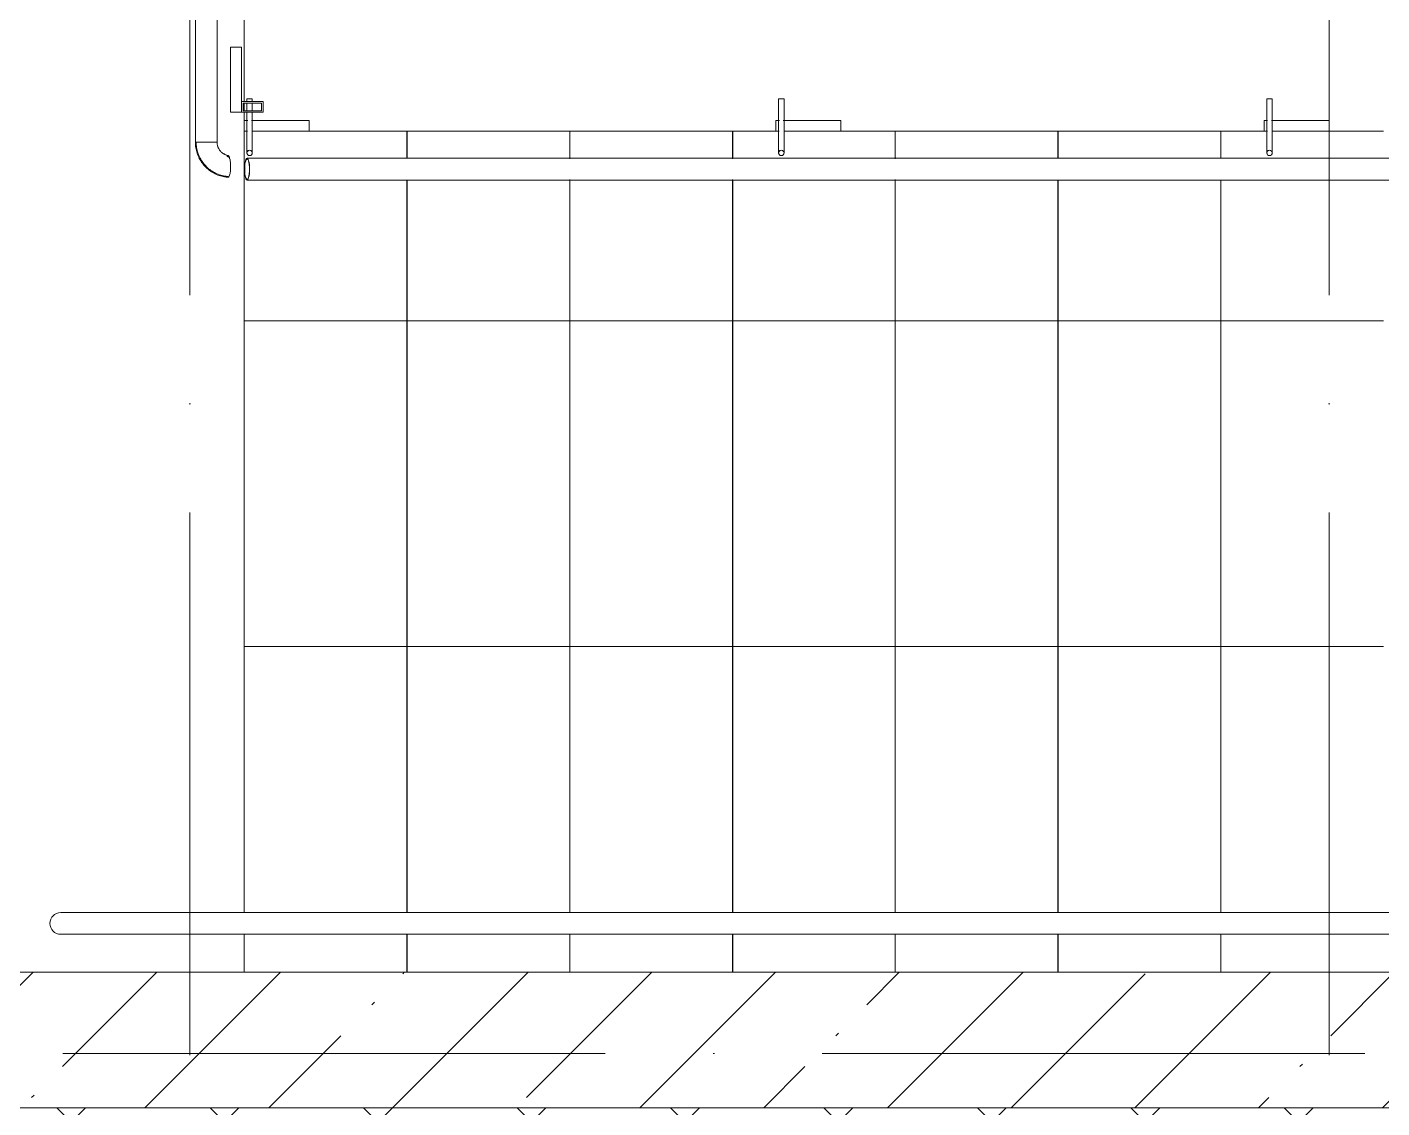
# Model space of a CAD drawing. Header units: millimetres. Extents: x -6467 to 106027, y -7090 to 195095.
# Drawn here: x 68759 to 71256, y 157795 to 159787 of the extents above; entities that cross this region are included whole.
import ezdxf

# ---------------------------------------------------------------- set-up
doc = ezdxf.new("R2010")
doc.units = ezdxf.units.MM
doc.linetypes.add('50_200_ШТРИХ_1Т_ш5_п1_п1_', pattern=[1400, 1000, -200, 0, -200])
for name, color, linetype, lineweight in [('A-FLOR', 7, 'Continuous', 9), ('A-WALL', 7, 'Continuous', 5), ('Ограждение', 7, 'Continuous', 9), ('Ограждение-1', 7, 'Continuous', 20)]:
    doc.layers.add(name, color=color, linetype=linetype, lineweight=lineweight)
for name, color, linetype, lineweight, true_color in [('S-STRS-1', 7, 'Continuous', 9, 0xaaaaaa), ('S-STRS-2', 7, 'Continuous', 5, 0xbfbfbf), ('Оси-3', 7, '50_200_ШТРИХ_1Т_ш5_п1_п1_', 9, 0xaaaaaa)]:
    doc.layers.add(name, color=color, linetype=linetype, lineweight=lineweight, true_color=true_color)
pattern_1 = [(0, (73059.45, 158045.1), (0, 600), []), (90, (73059.45, 158045.1), (-600, 4e-14), [])]

# ---------------------------------------------------------------- blocks, each defined once
blk = doc.blocks.new('О_Элемент поручня_Маршевый_Труба_ГОСТ 8732-78 - О_Элемент поручня_Маршевый_Труба_ГОСТ 8732-78-26169598-АИ_План этажа Радиаторы_3')
at = {"layer": 'Ограждение'}
for p, q in [((-13.2, 0), (-3902.6, 0)), ((-3902.6, -40), (-13.2, -40))]:
    blk.add_line(p, q, dxfattribs=at)
at = {"layer": 'Ограждение', "flags": 128}
for points in [[(-3907.3, -20), (-3907.2, -15.5), (-3906.9, -11.3), (-3906.3, -7.5), (-3905.6, -4.4), (-3904.7, -2), (-3903.7, -0.5), (-3902.6, 0)], [(-3902.6, -40), (-3903.7, -39.5), (-3904.7, -38), (-3905.6, -35.6), (-3906.3, -32.5), (-3906.9, -28.7), (-3907.2, -24.5), (-3907.3, -20)], [(-3901.1, -2.7), (-3902.1, -1.6), (-3903.1, -1.6), (-3904.2, -2.7), (-3905.1, -4.8), (-3905.9, -7.7), (-3906.5, -11.4), (-3906.9, -15.6), (-3907, -20)], [(-3907, -20), (-3906.9, -24.4), (-3906.5, -28.6), (-3905.9, -32.3), (-3905.1, -35.2), (-3904.2, -37.3), (-3903.1, -38.4), (-3902.1, -38.4), (-3901.1, -37.3)], [(-3902.6, 0), (-3901.6, -0.5), (-3900.6, -2), (-3899.7, -4.4), (-3898.9, -7.5), (-3898.4, -11.3), (-3898, -15.5), (-3897.9, -20)], [(-3897.9, -20), (-3898, -24.5), (-3898.4, -28.7), (-3898.9, -32.5), (-3899.7, -35.6), (-3900.6, -38), (-3901.6, -39.5), (-3902.6, -40)], [(-3898.2, -20), (-3898.4, -15.6), (-3898.7, -11.4), (-3899.3, -7.7), (-3900.1, -4.8)], [(-3900.1, -35.2), (-3899.3, -32.3), (-3898.7, -28.6), (-3898.4, -24.4), (-3898.2, -20)]]:
    blk.add_lwpolyline(points, dxfattribs=at)
blk = doc.blocks.new('О_Элемент поручня_Маршевый_Труба_ГОСТ 8732-78 - О_Элемент поручня_Маршевый_Труба_ГОСТ 8732-78-26169599-АИ_План этажа Радиаторы_3')
at = {"layer": 'Ограждение'}
for p, q in [((-3902.1, -1.6), (-3903.1, -1.6)), ((-3903.1, -38.4), (-3902.1, -38.4))]:
    blk.add_line(p, q, dxfattribs=at)
at = {"layer": 'Ограждение', "flags": 128}
for points in [[(-3907.3, -20), (-3907.2, -15.5), (-3906.9, -11.3), (-3906.3, -7.5), (-3905.6, -4.4), (-3904.7, -2), (-3903.7, -0.5), (-3902.6, 0)], [(-3902.6, -40), (-3903.7, -39.5), (-3904.7, -38), (-3905.6, -35.6), (-3906.3, -32.5), (-3906.9, -28.7), (-3907.2, -24.5), (-3907.3, -20)]]:
    blk.add_lwpolyline(points, dxfattribs=at)
blk = doc.blocks.new('О_Полоса_Трапеция прямоугольная_Прокат_ГОСТ 103-2006 - Крепежная пластина-18996171-АИ_План этажа Радиаторы_3')
at = {"layer": 'Ограждение'}
for p, q in [((7656.5, 57001), (7650, 57001)), ((7770, 57001), (7663.5, 57001)), ((7770, 56981), (7770, 57001))]:
    blk.add_line(p, q, dxfattribs=at)
blk = doc.blocks.new('О_Кронштейн_Форма Г_Круг_ГОСТ 2590-2006 - О_Кронштейн_Форма Г_Круг_ГОСТ 2590-2006-V97-АИ_План этажа Радиаторы_3')
at = {"layer": 'Ограждение'}
for p, q in [((7655, 57035.9), (7655, 57041)), ((7660, 57041), (7655, 57041)), ((7665, 57041), (7660, 57041)), ((7665, 57041), (7665, 57035.9)), ((7655, 57018.9), (7655, 57032.9)), ((7655, 56966), (7655, 57015.9)), ((7665, 57032.9), (7665, 57018.9)), ((7665, 57015.9), (7665, 56966))]:
    blk.add_line(p, q, dxfattribs=at)
at = {"layer": 'Ограждение', "flags": 128}
for points in [[(7655, 56941), (7655, 56947.2), (7655, 56962.5), (7655, 56966)], [(7665, 56966), (7665, 56949.7), (7665, 56941.3), (7665, 56941)]]:
    blk.add_lwpolyline(points, dxfattribs=at)
at = {"layer": 'Ограждение'}
for start, end in [(90, 270), (270, 90)]:
    blk.add_arc((7660, 56941), 5, start, end, dxfattribs=at)
blk = doc.blocks.new('О_Кронштейн_Форма Г_Круг_ГОСТ 2590-2006 - О_Кронштейн_Форма Г_Круг_ГОСТ 2590-2006-V98-АИ_План этажа Радиаторы_3')
at = {"layer": 'Ограждение'}
for p, q in [((7655, 57035.9), (7655, 57041)), ((7655.2, 57041), (7655, 57041)), ((7665, 57041), (7664.8, 57041)), ((7665, 57041), (7665, 57035.9)), ((7655, 57018.9), (7655, 57032.9)), ((7655, 56966), (7655, 57015.9)), ((7665, 57032.9), (7665, 57018.9)), ((7665, 57015.9), (7665, 56966))]:
    blk.add_line(p, q, dxfattribs=at)
at = {"layer": 'Ограждение', "flags": 128}
for points in [[(7655, 56941), (7655, 56947.2), (7655, 56962.5), (7655, 56966)], [(7665, 56966), (7665, 56949.7), (7665, 56941.3), (7665, 56941)]]:
    blk.add_lwpolyline(points, dxfattribs=at)
at = {"layer": 'Ограждение'}
for start, end in [(165, 210), (120, 135), (315, 45)]:
    blk.add_arc((7660, 56941), 5, start, end, dxfattribs=at)
blk = doc.blocks.new('О_Полоса_Трапеция прямоугольная_Прокат_ГОСТ 103-2006 - Крепежная пластина-V100-АИ_План этажа Радиаторы_3')
at = {"layer": 'Ограждение'}
for p, q in [((9536.5, 57001), (9530, 57001)), ((9530, 57001), (9530, 56981)), ((9650, 57001), (9543.5, 57001)), ((9650, 56981), (9650, 57001))]:
    blk.add_line(p, q, dxfattribs=at)
blk = doc.blocks.new('О_Кронштейн_Форма Г_Круг_ГОСТ 2590-2006 - О_Кронштейн_Форма Г_Круг_ГОСТ 2590-2006-18996168-АИ_План этажа Радиаторы_3')
at = {"layer": 'Ограждение'}
for p, q in [((11435, 56966), (11435, 57041)), ((11440, 57041), (11435, 57041)), ((11445, 57041), (11440, 57041)), ((11445, 57041), (11445, 56966))]:
    blk.add_line(p, q, dxfattribs=at)
at = {"layer": 'Ограждение', "flags": 128}
for points in [[(11435, 56941), (11435, 56947.2), (11435, 56962.5), (11435, 56966)], [(11445, 56966), (11445, 56949.7), (11445, 56941.3), (11445, 56941)]]:
    blk.add_lwpolyline(points, dxfattribs=at)
at = {"layer": 'Ограждение'}
for start, end in [(90, 270), (270, 90)]:
    blk.add_arc((11440, 56941), 5, start, end, dxfattribs=at)
blk = doc.blocks.new('О_Кронштейн_Форма Г_Круг_ГОСТ 2590-2006 - О_Кронштейн_Форма Г_Круг_ГОСТ 2590-2006-V99-АИ_План этажа Радиаторы_3')
at = {"layer": 'Ограждение'}
for p, q in [((10435, 56966), (10435, 57041)), ((10435.2, 57041), (10435, 57041)), ((10445, 57041), (10444.8, 57041)), ((10445, 57041), (10445, 56966))]:
    blk.add_line(p, q, dxfattribs=at)
at = {"layer": 'Ограждение', "flags": 128}
for points in [[(10435, 56941), (10435, 56947.2), (10435, 56962.5), (10435, 56966)], [(10445, 56966), (10445, 56949.7), (10445, 56941.3), (10445, 56941)]]:
    blk.add_lwpolyline(points, dxfattribs=at)
at = {"layer": 'Ограждение'}
for start, end in [(165, 210), (120, 135), (315, 45)]:
    blk.add_arc((10440, 56941), 5, start, end, dxfattribs=at)
blk = doc.blocks.new('О_Элемент ограждения_Обод_Труба_ГОСТ 86451 - О_Элемент ограждения_Обод_Труба_ГОСТ 8645-68 2-21430274-АИ_План этажа Радиаторы_3')
at = {"layer": 'Ограждение-1'}
for p, q in [((-1815.2, 20), (-1800, 20)), ((-1803, 17), (-1815.2, 17)), ((-1803, -17), (-1803, 17)), ((-1800, 20), (-1800, -20)), ((-20, -20), (-20, 20)), ((-20, 20), (0, 20)), ((-17, 17), (-17, -17)), ((-3, 17), (-17, 17)), ((-3, -17), (-3, 17)), ((0, 20), (0, -20)), ((-1815.2, -17), (-1803, -17)), ((-1800, -20), (-1815.2, -20)), ((0, -20), (-20, -20)), ((-17, -17), (-3, -17))]:
    blk.add_line(p, q, dxfattribs=at)
blk = doc.blocks.new('О_Полоса_Трапеция прямоугольная_Прокат_ГОСТ 1031 - Крепежная пластина-21430275-АИ_План этажа Радиаторы_3')
at = {"layer": 'Ограждение'}
for p, q in [((7645, 57135.9), (7625, 57135.9)), ((7625, 57135.9), (7625, 57015.9)), ((7645, 57035.9), (7645, 57135.9)), ((7625, 57015.9), (7645, 57015.9))]:
    blk.add_line(p, q, dxfattribs=at)
blk = doc.blocks.new('О_Элемент поручня_Площадочный_Двухуровневый_ГОСТ 8732-78 - О_Элемент поручня_Площадочный_Двухуровневый_ГОСТ 8732-78 2-26180260-АИ_План этажа Радиаторы_3')
at = {"layer": 'Ограждение'}
for p, q in [((320, 0), (0, 0)), ((0, 0), (0, -20)), ((0, -20), (0, -40)), ((0, -40), (320, -40))]:
    blk.add_line(p, q, dxfattribs=at)
at = {"layer": 'Ограждение', "flags": 128}
for points in [[(320, 0), (322.4, 0), (324.8, 0), (327.2, 0), (329.6, 0), (331.9, 0), (334.3, 0), (336.6, 0), (338.9, 0), (341.1, 0), (343.4, 0), (345.6, 0), (347.7, 0), (349.8, 0), (351.9, 0), (353.9, 0), (355.8, 0), (357.7, 0), (359.6, 0), (361.3, 0), (363, 0), (364.7, 0), (366.2, 0), (367.7, 0), (369.2, 0), (370.5, 0), (371.7, 0), (372.9, 0), (374, 0), (375, 0), (375.9, 0), (376.7, 0), (377.5, 0), (378.1, 0), (378.7, 0), (379.1, 0), (379.5, 0), (379.8, 0), (379.9, 0), (380, 0)], [(380, 0), (380, 0), (379.8, 0), (379.6, 0), (379.2, 0), (378.8, 0), (378.3, 0), (377.7, 0), (377, 0), (376.2, 0), (375.3, 0), (374.3, 0), (373.2, 0), (372.1, 0), (370.8, 0), (369.5, 0), (368.1, 0), (366.7, 0), (365.1, 0), (363.5, 0), (361.8, 0), (360, 0), (358.2, 0), (356.3, 0), (354.4, 0), (352.4, 0), (350.4, 0), (348.3, 0), (346.1, 0), (344, 0), (341.7, 0), (339.5, 0), (337.2, 0), (334.9, 0), (332.6, 0), (330.2, 0), (327.8, 0), (325.4, 0), (323, 0), (320.6, 0), (320, 0)], [(380, -1.5), (379.3, -1.5), (378.5, -1.6), (377.8, -1.6), (377.1, -1.7), (376.3, -1.9), (375.6, -2), (374.9, -2.2), (374.2, -2.4), (373.5, -2.7), (372.8, -3), (372.1, -3.3), (371.5, -3.6), (370.8, -3.9), (370.2, -4.3), (369.6, -4.7)], [(380, 0), (380.8, 0), (381.6, -0.1), (382.4, -0.1), (383.2, -0.3), (384, -0.4), (384.8, -0.6), (385.5, -0.8), (386.3, -1), (387, -1.3), (387.8, -1.6), (388.5, -1.9), (389.2, -2.3), (389.9, -2.6), (390.6, -3.1), (391.3, -3.5), (391.9, -4), (392.6, -4.4), (393.2, -5), (393.8, -5.5), (394.3, -6.1), (394.9, -6.7), (395.4, -7.3), (395.9, -7.9), (396.4, -8.5), (396.8, -9.2), (397.2, -9.9), (397.6, -10.6), (398, -11.3), (398.3, -12), (398.6, -12.8), (398.9, -13.5), (399.2, -14.3), (399.4, -15), (399.6, -15.8), (399.7, -16.6), (399.8, -17.4), (399.9, -18.2), (400, -19), (400, -19.8), (400, -20)], [(400, -20), (400, -20.8), (399.9, -21.6), (399.9, -22.4), (399.7, -23.2), (399.6, -24), (399.4, -24.8), (399.2, -25.5), (399, -26.3), (398.7, -27), (398.4, -27.8), (398.1, -28.5), (397.7, -29.2), (397.4, -29.9), (396.9, -30.6), (396.5, -31.3), (396, -31.9), (395.6, -32.6), (395, -33.2), (394.5, -33.8), (393.9, -34.3), (393.3, -34.9), (392.7, -35.4), (392.1, -35.9), (391.5, -36.4), (390.8, -36.8), (390.1, -37.2), (389.4, -37.6), (388.7, -38), (388, -38.3), (387.2, -38.6), (386.5, -38.9), (385.7, -39.2), (385, -39.4), (384.2, -39.6), (383.4, -39.7), (382.6, -39.8), (381.8, -39.9), (381, -40), (380.2, -40), (380, -40)], [(380, -40), (380, -40), (379.8, -40), (379.6, -40), (379.2, -40), (378.8, -40), (378.3, -40), (377.7, -40), (377, -40), (376.2, -40), (375.3, -40), (374.3, -40), (373.2, -40), (372.1, -40), (370.8, -40), (369.5, -40), (368.1, -40), (366.7, -40), (365.1, -40), (363.5, -40), (361.8, -40), (360, -40), (358.2, -40), (356.3, -40), (354.4, -40), (352.4, -40), (350.4, -40), (348.3, -40), (346.1, -40), (344, -40), (341.7, -40), (339.5, -40), (337.2, -40), (334.9, -40), (332.6, -40), (330.2, -40), (327.8, -40), (325.4, -40), (323, -40), (320.6, -40), (320, -40)], [(320, -40), (322.4, -40), (324.8, -40), (327.2, -40), (329.6, -40), (331.9, -40), (334.3, -40), (336.6, -40), (338.9, -40), (341.1, -40), (343.4, -40), (345.6, -40), (347.7, -40), (349.8, -40), (351.9, -40), (353.9, -40), (355.8, -40), (357.7, -40), (359.6, -40), (361.3, -40), (363, -40), (364.7, -40), (366.2, -40), (367.7, -40), (369.2, -40), (370.5, -40), (371.7, -40), (372.9, -40), (374, -40), (375, -40), (375.9, -40), (376.7, -40), (377.5, -40), (378.1, -40), (378.7, -40), (379.1, -40), (379.5, -40), (379.8, -40), (379.9, -40), (380, -40)], [(373.3, -37.2), (374, -37.5), (374.7, -37.7), (375.4, -37.9), (376.1, -38.1), (376.9, -38.2), (377.6, -38.3), (378.3, -38.4), (379.1, -38.5), (379.8, -38.5), (380, -38.5)]]:
    blk.add_lwpolyline(points, dxfattribs=at)
blk = doc.blocks.new('О_Элемент поручня_Загиб_Труба_ГОСТ 87321 - О_Элемент поручня_Загиб_Труба_ГОСТ 8732-78 2-V126-АИ_План этажа Радиаторы_3')
at = {"layer": 'Ограждение', "flags": 128}
for points in [[(68960, 56960.9), (68960.1, 56958.3), (68960.2, 56955.7), (68960.5, 56953.1), (68960.8, 56950.5), (68961.3, 56948), (68961.9, 56945.4), (68962.5, 56942.9), (68963.3, 56940.4), (68964.2, 56938), (68965.1, 56935.6), (68966.2, 56933.2), (68967.3, 56930.9), (68968.6, 56928.6), (68969.9, 56926.4), (68971.4, 56924.2), (68972.9, 56922.1), (68974.5, 56920), (68976.1, 56918), (68977.9, 56916.1), (68979.7, 56914.3), (68981.6, 56912.5), (68983.6, 56910.8), (68985.6, 56909.2), (68987.7, 56907.6), (68989.9, 56906.2), (68992.1, 56904.8), (68994.4, 56903.6), (68996.7, 56902.4), (68999, 56901.3), (69001.4, 56900.3), (69003.9, 56899.4), (69006.4, 56898.6), (69008.9, 56897.9), (69011.4, 56897.3), (69014, 56896.8), (69016.5, 56896.4), (69019.1, 56896.1), (69020.3, 56896.1)], [(69020.3, 56936.3), (69019.3, 56936.5), (69018.3, 56936.8), (69017.4, 56937.1), (69016.4, 56937.4), (69015.5, 56937.8), (69014.6, 56938.2), (69013.7, 56938.6), (69012.8, 56939.1), (69011.9, 56939.6), (69011.1, 56940.1), (69010.3, 56940.7), (69009.5, 56941.3), (69008.7, 56941.9), (69008, 56942.6), (69007.2, 56943.3), (69006.6, 56944), (69005.9, 56944.8), (69005.3, 56945.5), (69004.7, 56946.3), (69004.1, 56947.2), (69003.6, 56948), (69003.1, 56948.9), (69002.6, 56949.8), (69002.2, 56950.7), (69001.8, 56951.6), (69001.4, 56952.5), (69001.1, 56953.5), (69000.8, 56954.4), (69000.6, 56955.4), (69000.4, 56956.4), (69000.2, 56957.4), (69000.1, 56958.4), (69000, 56959.4), (69000, 56960.4), (69000, 56960.9)], [(68984.5, 56912), (68984.5, 56911.9), (68986.5, 56910.4), (68988.6, 56908.9), (68990.7, 56907.4), (68992.9, 56906.1), (68995.1, 56904.9), (68997.3, 56903.7), (68999.6, 56902.7), (69002, 56901.7)]]:
    blk.add_lwpolyline(points, dxfattribs=at)
at = {"layer": 'Ограждение'}
for points, knots in [([(69020.3, 56936.3), (69019.7, 56936.4), (69019.1, 56936.1), (69018.4, 56935.1), (69018.3, 56934.9), (69018.2, 56934.8)], [-1, -1, -1, -1, -0.7857143, -0.7321429, -0.7142857, -0.7142857, -0.7142857, -0.7142857]), ([(69020.3, 56934.8), (69020.9, 56934.7), (69021.8, 56933.7), (69022.7, 56931.4), (69023, 56930.4), (69023, 56930.2)], [-1, -1, -1, -1, -0.8611111, -0.7916667, -0.7777778, -0.7777778, -0.7777778, -0.7777778])]:
    blk.add_open_spline(points, degree=3, knots=knots, dxfattribs=at)
for points in [[(69018.8, 56934), (69019.3, 56934.6), (69019.8, 56934.9), (69020.3, 56934.8)], [(69023.9, 56928.5), (69023.7, 56929.7), (69023.2, 56931.8), (69022.3, 56934.2), (69021.3, 56935.8), (69020.6, 56936.3), (69020.3, 56936.3)], [(69019.2, 56896.6), (69019.6, 56896.3), (69019.9, 56896.1), (69020.3, 56896.1)], [(69020.3, 56896.1), (69020.6, 56896), (69021, 56896.2), (69021.3, 56896.5)]]:
    blk.add_open_spline(points, degree=3, dxfattribs=at)
blk = doc.blocks.new('О_Элемент поручня_Загиб_Труба_ГОСТ 87321 - О_Элемент поручня_Загиб_Труба_ГОСТ 8732-78 2-V106-АИ_План этажа Радиаторы_3')
at = {"layer": 'Ограждение'}
blk.add_line((7600, 56960.9), (7560, 56960.9), dxfattribs=at)
at = {"layer": 'Ограждение', "flags": 128}
for points in [[(7560, 56960.9), (7560.1, 56958.3), (7560.2, 56955.7), (7560.5, 56953.1), (7560.8, 56950.5), (7561.3, 56948), (7561.9, 56945.4), (7562.5, 56942.9), (7563.3, 56940.4), (7564.2, 56938), (7565.1, 56935.6), (7566.2, 56933.2), (7567.3, 56930.9), (7568.6, 56928.6), (7569.9, 56926.4), (7571.4, 56924.2), (7572.9, 56922.1), (7574.5, 56920), (7576.1, 56918), (7577.9, 56916.1), (7579.7, 56914.3), (7581.6, 56912.5), (7583.6, 56910.8), (7585.6, 56909.2), (7587.7, 56907.6), (7589.9, 56906.2), (7592.1, 56904.8), (7594.4, 56903.6), (7596.7, 56902.4), (7599, 56901.3), (7601.4, 56900.3), (7603.9, 56899.4), (7606.4, 56898.6), (7608.9, 56897.9), (7611.4, 56897.3), (7614, 56896.8), (7616.5, 56896.4), (7619.1, 56896.1), (7620.3, 56896.1)], [(7561.5, 56960.9), (7561.6, 56958.3), (7561.7, 56955.8), (7562, 56953.3), (7562.3, 56950.8), (7562.8, 56948.3), (7563.3, 56945.8), (7564, 56943.3), (7564.7, 56940.9), (7565.6, 56938.5), (7566.5, 56936.2), (7567.5, 56933.8), (7568.7, 56931.6), (7569.9, 56929.3), (7571.2, 56927.1), (7572.6, 56925), (7574.1, 56923), (7575.6, 56921), (7577.3, 56919), (7579, 56917.1), (7580.8, 56915.3), (7582.6, 56913.6), (7584.5, 56911.9), (7586.5, 56910.4), (7588.6, 56908.9), (7590.7, 56907.4), (7592.9, 56906.1), (7595.1, 56904.9), (7597.3, 56903.7), (7599.6, 56902.7), (7602, 56901.7), (7604.4, 56900.8), (7606.8, 56900), (7609.2, 56899.4), (7611.7, 56898.8), (7614.2, 56898.3), (7616.7, 56897.9), (7619.2, 56897.6), (7620.3, 56897.6)], [(7620.3, 56936.3), (7619.3, 56936.5), (7618.3, 56936.8), (7617.4, 56937.1), (7616.4, 56937.4), (7615.5, 56937.8), (7614.6, 56938.2), (7613.7, 56938.6), (7612.8, 56939.1), (7611.9, 56939.6), (7611.1, 56940.1), (7610.3, 56940.7), (7609.5, 56941.3), (7608.7, 56941.9), (7608, 56942.6), (7607.2, 56943.3), (7606.6, 56944), (7605.9, 56944.8), (7605.3, 56945.5), (7604.7, 56946.3), (7604.1, 56947.2), (7603.6, 56948), (7603.1, 56948.9), (7602.6, 56949.8), (7602.2, 56950.7), (7601.8, 56951.6), (7601.4, 56952.5), (7601.1, 56953.5), (7600.8, 56954.4), (7600.6, 56955.4), (7600.4, 56956.4), (7600.2, 56957.4), (7600.1, 56958.4), (7600, 56959.4), (7600, 56960.4), (7600, 56960.9)]]:
    blk.add_lwpolyline(points, dxfattribs=at)
at = {"layer": 'Ограждение'}
for points, knots in [([(7620.3, 56936.3), (7619.7, 56936.4), (7619.1, 56936.1), (7618.4, 56935.1), (7618.3, 56934.9), (7618.2, 56934.8)], [-1, -1, -1, -1, -0.7857143, -0.7321429, -0.7142857, -0.7142857, -0.7142857, -0.7142857]), ([(7625, 56915.9), (7625, 56918.2), (7624.9, 56921.6), (7624.4, 56925.7), (7623.9, 56928.9), (7623.2, 56931.8), (7622.3, 56934.2), (7621.3, 56935.8), (7620.6, 56936.3), (7620.3, 56936.3)], [-1, -1, -1, -1, -0.785714, -0.678571, -0.571429, -0.428571, -0.285714, -0.142857, 0, 0, 0, 0]), ([(7620.3, 56934.8), (7620.9, 56934.7), (7621.8, 56933.7), (7622.7, 56931.4), (7623, 56930.4), (7623, 56930.2)], [-1, -1, -1, -1, -0.8611111, -0.7916667, -0.7777778, -0.7777778, -0.7777778, -0.7777778]), ([(7620.3, 56896.1), (7620.8, 56896), (7621.8, 56896.7), (7623.1, 56899.5), (7624, 56903.2), (7624.6, 56907), (7624.9, 56911.3), (7625, 56914.3), (7625, 56915.9)], [-1, -1, -1, -1, -0.785714, -0.571429, -0.428571, -0.285714, -0.142857, 0, 0, 0, 0])]:
    blk.add_open_spline(points, degree=3, knots=knots, dxfattribs=at)
for points in [[(7618.8, 56934), (7619.3, 56934.6), (7619.8, 56934.9), (7620.3, 56934.8)], [(7619.2, 56896.6), (7619.6, 56896.3), (7619.9, 56896.1), (7620.3, 56896.1)]]:
    blk.add_open_spline(points, degree=3, dxfattribs=at)
blk = doc.blocks.new('О_Элемент поручня_Пристенный_Двухуровневый_Труба_ГОСТ 87321 - О_Элемент поручня_Пристенный_Двухуровневый_Труба_ГОСТ 8732-78 2-20512541-АИ_План этажа Радиаторы_3')
at = {"layer": 'Ограждение'}
for p, q in [((280, 40), (-4640, 40)), ((-4640, 0), (280, 0))]:
    blk.add_line(p, q, dxfattribs=at)
blk.add_arc((-4640, 20), 20, 90, 270, dxfattribs=at)

msp = doc.modelspace()

# ---------------------------------------------------------------- hatches: boundary and pattern name
at = {"layer": 'A-WALL'}
h = msp.add_hatch(dxfattribs=at)
h.set_pattern_fill('FP_1', color=256, style=0, pattern_type=2)
h.set_pattern_definition([(45, (109.45, 102614.03), (-228.0985, 228.0985), []), (45, (337.55, 102614.03), (-228.0985, 228.0985), [403.225, -80.645, 6.706, -73.939])])
h.paths.add_polyline_path([(74004.7, 157795.1), (74559.4, 157795.1), (74559.4, 158045.1), (68259.4, 158045.1), (68259.4, 157795.1), (72350.6, 157795.1)])
h.paths.add_polyline_path([(67259.4, 157795.1), (67259.4, 158045.1), (67089.4, 158045.1), (67089.4, 157795.1)])
h = msp.add_hatch(dxfattribs=at)
h.set_pattern_fill('FP_122', color=256, style=0, pattern_type=2)
h.set_pattern_definition([(45, (109.45, 102614.03), (-141.42136, 141.42136), []), (135, (109.45, 102614.03), (-141.42136, -141.42136), [])])
h.paths.add_polyline_path([(74509.4, 157695.1), (74509.4, 157795.1), (68199.4, 157795.1), (68199.4, 157695.1), (74459.4, 157695.1)])
h.paths.add_polyline_path([(65017.9, 157695.1), (66559.4, 157695.1), (66559.4, 157795.1), (65017.9, 157795.1)])
h.paths.add_polyline_path([(64079.8, 157695.1), (64142.9, 157695.1), (64142.9, 157795.1), (62809.4, 157795.1), (62809.4, 157695.1), (63252.7, 157695.1)])
h.paths.add_polyline_path([(67059.4, 157695.1), (67324.4, 157695.1), (67324.4, 157795.1), (67059.4, 157795.1), (67059.4, 157783.6)])
h.paths.add_polyline_path([(60771.5, 157695.1), (61109.4, 157695.1), (61109.4, 157795.1), (59809.4, 157795.1), (59809.4, 157695.1)])
h.paths.add_polyline_path([(58109.4, 157695.1), (58109.4, 157795.1), (56809.4, 157795.1), (56809.4, 157695.1), (57463.1, 157695.1)])
h.paths.add_polyline_path([(55109.4, 157695.1), (55109.4, 157795.1), (53809.4, 157795.1), (53809.4, 157695.1), (54154.8, 157695.1)])
h.paths.add_polyline_path([(52109.4, 157695.1), (52109.4, 157795.1), (50809.4, 157795.1), (50809.4, 157695.1), (50846.5, 157695.1)])
h.paths.add_polyline_path([(47809.4, 157695.1), (49109.4, 157695.1), (49109.4, 157795.1), (47809.4, 157795.1)])
h.paths.add_polyline_path([(42809.4, 157695.1), (42809.4, 157795.1), (41509.4, 157795.1), (41509.4, 157695.1), (42575.7, 157695.1)])
h.paths.add_polyline_path([(45884, 157695.1), (46109.4, 157695.1), (46109.4, 157795.1), (44509.4, 157795.1), (44509.4, 157695.1), (45057, 157695.1)])
h.paths.add_polyline_path([(39809.4, 157695.1), (39809.4, 157795.1), (38509.4, 157795.1), (38509.4, 157695.1), (39267.4, 157695.1)])
h.paths.add_polyline_path([(36809.4, 157695.1), (36809.4, 157795.1), (35509.4, 157795.1), (35509.4, 157695.1), (35959.1, 157695.1)])
h.paths.add_polyline_path([(32650.8, 157695.1), (33809.4, 157695.1), (33809.4, 157795.1), (32509.4, 157795.1), (32509.4, 157695.1)])
h.paths.add_polyline_path([(30169.5, 157695.1), (30809.4, 157695.1), (30809.4, 157795.1), (29509.4, 157795.1), (29509.4, 157695.1)])
h.paths.add_polyline_path([(27809.4, 157695.1), (27809.4, 157795.1), (26509.4, 157795.1), (26509.4, 157695.1), (27688.3, 157695.1)])
h.paths.add_polyline_path([(24809.4, 157695.1), (24809.4, 157795.1), (23509.4, 157795.1), (23509.4, 157695.1), (24380, 157695.1)])
h.paths.add_polyline_path([(21071.7, 157695.1), (21809.4, 157695.1), (21809.4, 157795.1), (20509.4, 157795.1), (20509.4, 157695.1)])
h.paths.add_polyline_path([(18809.4, 157695.1), (18809.4, 157795.1), (17509.4, 157795.1), (17509.4, 157695.1), (17763.4, 157695.1)])
h.paths.add_polyline_path([(16109.2, 157695.1), (16634.4, 157695.1), (16634.4, 157795.1), (6797.4, 157795.1), (6797.4, 157695.1), (12800.9, 157695.1)])
h.paths.add_polyline_path([(5922.4, 157695.1), (5922.4, 157795.1), (-2340.6, 157795.1), (-2340.6, 157695.1), (2875.9, 157695.1)])
at = {"layer": 'S-STRS-2'}
h = msp.add_hatch(dxfattribs=at)
h.set_pattern_fill('FP_16', color=256, style=0, pattern_type=2)
h.set_pattern_definition(pattern_1)
h.paths.add_polyline_path([(69159.4, 158045.1), (69459.4, 158045.1), (69459.4, 158115.1), (69159.4, 158115.1)])
h.paths.add_polyline_path([(69159.4, 158155.1), (69459.4, 158155.1), (69459.4, 159505.1), (69163.9, 159507.1), (69161.5, 159512.8), (69160.5, 159529.5), (69163.9, 159543.1), (69169, 159545.1), (69459.4, 159545.1), (69459.4, 159595.1), (69174.3, 159595.1), (69173, 159580.1), (69164.6, 159580.1), (69162.4, 159595.1), (69159.4, 159595.1), (69159.4, 158295.1)])
h.paths.add_polyline_path([(69169.4, 159550.1), (69166.8, 159551.2), (69165.8, 159557.3), (69171.9, 159559.4), (69171.5, 159550.9), (69170.7, 159550.6)])
h.paths.add_polyline_path([(69174.4, 159564.8), (69165.1, 159568.8), (69167.7, 159571), (69173.7, 159569.2), (69174.3, 159565.7)])
h = msp.add_hatch(dxfattribs=at)
h.set_pattern_fill('FP_16', color=256, style=0, pattern_type=2)
h.set_pattern_definition(pattern_1)
h.paths.add_polyline_path([(69459.4, 158045.1), (69759.4, 158045.1), (69759.4, 158115.1), (69459.4, 158115.1)])
h.paths.add_polyline_path([(69759.4, 158155.1), (69759.4, 159505.1), (69459.4, 159505.1), (69459.4, 158155.1)])
h.paths.add_polyline_path([(69459.4, 159545.1), (69759.4, 159545.1), (69759.4, 159595.1), (69459.4, 159595.1)])
h = msp.add_hatch(dxfattribs=at)
h.set_pattern_fill('FP_16', color=256, style=0, pattern_type=2)
h.set_pattern_definition(pattern_1)
h.paths.add_polyline_path([(69759.4, 158045.1), (70059.4, 158045.1), (70059.4, 158115.1), (69759.4, 158115.1)])
h.paths.add_polyline_path([(69759.4, 158155.1), (70059.4, 158155.1), (70059.4, 159505.1), (69759.4, 159505.1), (69759.4, 159308.9)])
h.paths.add_polyline_path([(70059.4, 159545.1), (70059.4, 159595.1), (69759.4, 159595.1), (69759.4, 159545.1), (69869.3, 159545.1)])
h = msp.add_hatch(dxfattribs=at)
h.set_pattern_fill('FP_16', color=256, style=0, pattern_type=2)
h.set_pattern_definition(pattern_1)
h.paths.add_polyline_path([(70059.4, 158045.1), (70359.4, 158045.1), (70359.4, 158115.1), (70059.4, 158115.1)])
h.paths.add_polyline_path([(70359.4, 158155.1), (70359.4, 159505.1), (70059.4, 159505.1), (70059.4, 158155.1)])
h.paths.add_polyline_path([(70359.4, 159545.1), (70359.4, 159595.1), (70154.3, 159595.1), (70153, 159580.1), (70144.6, 159580.1), (70144.6, 159595.1), (70059.4, 159595.1), (70059.4, 159545.1), (70282.9, 159545.1)])
h.paths.add_polyline_path([(70149.4, 159550.1), (70145.9, 159553.2), (70145.9, 159557.4), (70151.9, 159559.4), (70151.5, 159550.9), (70150.7, 159550.6)])
h.paths.add_polyline_path([(70154.4, 159564.8), (70145.1, 159568.8), (70146.9, 159571), (70153.7, 159569.2), (70154.3, 159565.7)])
h = msp.add_hatch(dxfattribs=at)
h.set_pattern_fill('FP_16', color=256, style=0, pattern_type=2)
h.set_pattern_definition(pattern_1)
h.paths.add_polyline_path([(70359.4, 158045.1), (70659.4, 158045.1), (70659.4, 158115.1), (70359.4, 158115.1)])
h.paths.add_polyline_path([(70659.4, 158155.1), (70659.4, 159505.1), (70359.4, 159505.1), (70359.4, 158155.1)])
h.paths.add_polyline_path([(70359.4, 159545.1), (70659.4, 159545.1), (70659.4, 159595.1), (70359.4, 159595.1)])
h = msp.add_hatch(dxfattribs=at)
h.set_pattern_fill('FP_16', color=256, style=0, pattern_type=2)
h.set_pattern_definition(pattern_1)
h.paths.add_polyline_path([(70659.4, 158045.1), (70959.4, 158045.1), (70959.4, 158115.1), (70659.4, 158115.1)])
h.paths.add_polyline_path([(70659.4, 158155.1), (70959.4, 158155.1), (70959.4, 159505.1), (70659.4, 159505.1), (70659.4, 159308.9)])
h.paths.add_polyline_path([(70696.4, 159545.1), (70959.4, 159545.1), (70959.4, 159595.1), (70659.4, 159595.1), (70659.4, 159545.1)])
h = msp.add_hatch(dxfattribs=at)
h.set_pattern_fill('FP_16', color=256, style=0, pattern_type=2)
h.set_pattern_definition(pattern_1)
h.paths.add_polyline_path([(70959.4, 158045.1), (71259.4, 158045.1), (71259.4, 158115.1), (70959.4, 158115.1)])
h.paths.add_polyline_path([(71259.4, 158155.1), (71259.4, 159505.1), (70959.4, 159505.1), (70959.4, 158155.1)])
h.paths.add_polyline_path([(71259.4, 159545.1), (71259.4, 159595.1), (71054.3, 159595.1), (71053, 159580.1), (71044.6, 159580.1), (71044.6, 159595.1), (70959.4, 159595.1), (70959.4, 159545.1), (71109.9, 159545.1)])
h.paths.add_polyline_path([(71049.4, 159550.1), (71045.9, 159553.2), (71045.9, 159557.4), (71051.9, 159559.4), (71051.5, 159550.9), (71050.7, 159550.6)])
h.paths.add_polyline_path([(71054.4, 159564.8), (71045.1, 159568.8), (71046.9, 159571), (71053.7, 159569.2), (71054.3, 159565.7)])

# ---------------------------------------------------------------- linework, layer by layer
at = {"layer": 'A-FLOR'}
for p, q in [((69159.4, 159649.5), (69159.4, 160169.9)), ((69159.4, 159632.8), (69159.4, 159646.9)), ((69159.4, 158155.1), (69159.4, 159629.9)), ((69159.4, 158045.1), (69159.4, 158115.1))]:
    msp.add_line(p, q, dxfattribs=at)
at = {"layer": 'A-WALL'}
for p, q in [((74559.4, 158045.1), (68259.4, 158045.1)), ((68259.4, 157795.1), (74559.4, 157795.1))]:
    msp.add_line(p, q, dxfattribs=at)
at = {"layer": 'S-STRS-1'}
for p, q in [((69159.4, 158155.1), (69159.4, 159595.1)), ((69165.3, 159595.1), (69159.4, 159595.1)), ((69459.4, 159595.1), (69173.8, 159595.1)), ((69759.4, 159595.1), (69459.4, 159595.1)), ((69459.4, 159544.5), (69459.4, 159595.1)), ((69459.4, 159544.5), (69459.4, 159595.1)), ((70059.4, 159595.1), (69759.4, 159595.1)), ((69759.4, 159544.3), (69759.4, 159595.1)), ((69759.4, 159544.3), (69759.4, 159595.1)), ((70145.3, 159595.1), (70059.4, 159595.1)), ((70059.4, 159544.2), (70059.4, 159595.1)), ((70059.4, 159544.2), (70059.4, 159595.1)), ((70359.4, 159595.1), (70153.8, 159595.1)), ((70659.4, 159595.1), (70359.4, 159595.1)), ((70359.4, 159544.1), (70359.4, 159595.1)), ((70359.4, 159544.1), (70359.4, 159595.1)), ((70959.4, 159595.1), (70659.4, 159595.1)), ((70659.4, 159544.6), (70659.4, 159595.1)), ((70659.4, 159544.6), (70659.4, 159595.1)), ((71045.3, 159595.1), (70959.4, 159595.1)), ((70959.4, 159544.6), (70959.4, 159595.1)), ((70959.4, 159544.6), (70959.4, 159595.1)), ((71259.4, 159595.1), (71053.8, 159595.1)), ((69459.4, 158155.1), (69459.4, 159505.7)), ((69459.4, 158155.1), (69459.4, 159505.7)), ((69759.4, 158155.1), (69759.4, 159505.8)), ((69759.4, 158155.1), (69759.4, 159505.8)), ((70059.4, 158155.1), (70059.4, 159505.9)), ((70059.4, 158155.1), (70059.4, 159505.9)), ((70359.4, 158155.1), (70359.4, 159506)), ((70359.4, 158155.1), (70359.4, 159506)), ((70659.4, 158155.1), (70659.4, 159505.6)), ((70659.4, 158155.1), (70659.4, 159505.6)), ((70959.4, 158155.1), (70959.4, 159505.6)), ((70959.4, 158155.1), (70959.4, 159505.6)), ((69159.4, 158045.1), (69159.4, 158115.1)), ((69459.4, 158045.1), (69459.4, 158115.1)), ((69459.4, 158045.1), (69459.4, 158115.1)), ((69759.4, 158045.1), (69759.4, 158115.1)), ((69759.4, 158045.1), (69759.4, 158115.1)), ((70059.4, 158045.1), (70059.4, 158115.1)), ((70059.4, 158045.1), (70059.4, 158115.1)), ((70359.4, 158045.1), (70359.4, 158115.1)), ((70359.4, 158045.1), (70359.4, 158115.1)), ((70659.4, 158045.1), (70659.4, 158115.1)), ((70659.4, 158045.1), (70659.4, 158115.1)), ((70959.4, 158045.1), (70959.4, 158115.1)), ((70959.4, 158045.1), (70959.4, 158115.1))]:
    msp.add_line(p, q, dxfattribs=at)
at = {"layer": 'Оси-3'}
for p, q in [((69059.4, 193895), (69059.4, 96724.3)), ((71159.4, 193895), (71159.4, 96724.3)), ((104827.4, 157895.1), (-5157.9, 157895.1))]:
    msp.add_line(p, q, dxfattribs=at)

# ---------------------------------------------------------------- block references
at = {"layer": 'Ограждение'}
for name, p, rotation in [('О_Элемент ограждения_Обод_Труба_ГОСТ 86451 - О_Элемент ограждения_Обод_Труба_ГОСТ 8645-68 2-21430274-АИ_План этажа Радиаторы_3', (69174.4, 159629.9), 269.9999999999997), ('О_Элемент поручня_Площадочный_Двухуровневый_ГОСТ 8732-78 - О_Элемент поручня_Площадочный_Двухуровневый_ГОСТ 8732-78 2-26180260-АИ_План этажа Радиаторы_3', (69069.4, 159574.9), 89.99999999999993)]:
    msp.add_blockref(name, p, dxfattribs=dict(at, rotation=rotation))
for name, p in [('О_Полоса_Трапеция прямоугольная_Прокат_ГОСТ 1031 - Крепежная пластина-21430275-АИ_План этажа Радиаторы_3', (61509.4, 102614)), ('О_Кронштейн_Форма Г_Круг_ГОСТ 2590-2006 - О_Кронштейн_Форма Г_Круг_ГОСТ 2590-2006-V98-АИ_План этажа Радиаторы_3', (61509.4, 102614)), ('О_Кронштейн_Форма Г_Круг_ГОСТ 2590-2006 - О_Кронштейн_Форма Г_Круг_ГОСТ 2590-2006-V97-АИ_План этажа Радиаторы_3', (61509.4, 102614)), ('О_Кронштейн_Форма Г_Круг_ГОСТ 2590-2006 - О_Кронштейн_Форма Г_Круг_ГОСТ 2590-2006-V99-АИ_План этажа Радиаторы_3', (59709.4, 102614)), ('О_Кронштейн_Форма Г_Круг_ГОСТ 2590-2006 - О_Кронштейн_Форма Г_Круг_ГОСТ 2590-2006-18996168-АИ_План этажа Радиаторы_3', (58709.4, 102614)), ('О_Кронштейн_Форма Г_Круг_ГОСТ 2590-2006 - О_Кронштейн_Форма Г_Круг_ГОСТ 2590-2006-V99-АИ_План этажа Радиаторы_3', (60609.4, 102614)), ('О_Кронштейн_Форма Г_Круг_ГОСТ 2590-2006 - О_Кронштейн_Форма Г_Круг_ГОСТ 2590-2006-18996168-АИ_План этажа Радиаторы_3', (59609.4, 102614)), ('О_Полоса_Трапеция прямоугольная_Прокат_ГОСТ 103-2006 - Крепежная пластина-18996171-АИ_План этажа Радиаторы_3', (61509.4, 102614)), ('О_Полоса_Трапеция прямоугольная_Прокат_ГОСТ 103-2006 - Крепежная пластина-V100-АИ_План этажа Радиаторы_3', (60609.4, 102614)), ('О_Полоса_Трапеция прямоугольная_Прокат_ГОСТ 103-2006 - Крепежная пластина-V100-АИ_План этажа Радиаторы_3', (61509.4, 102614)), ('О_Элемент поручня_Загиб_Труба_ГОСТ 87321 - О_Элемент поручня_Загиб_Труба_ГОСТ 8732-78 2-V126-АИ_План этажа Радиаторы_3', (109.4, 102614)), ('О_Элемент поручня_Загиб_Труба_ГОСТ 87321 - О_Элемент поручня_Загиб_Труба_ГОСТ 8732-78 2-V106-АИ_План этажа Радиаторы_3', (61509.4, 102614)), ('О_Элемент поручня_Маршевый_Труба_ГОСТ 8732-78 - О_Элемент поручня_Маршевый_Труба_ГОСТ 8732-78-26169598-АИ_План этажа Радиаторы_3', (73067.3, 159545.1)), ('О_Элемент поручня_Маршевый_Труба_ГОСТ 8732-78 - О_Элемент поручня_Маршевый_Труба_ГОСТ 8732-78-26169599-АИ_План этажа Радиаторы_3', (73067.3, 159545.1)), ('О_Элемент поручня_Пристенный_Двухуровневый_Труба_ГОСТ 87321 - О_Элемент поручня_Пристенный_Двухуровневый_Труба_ГОСТ 8732-78 2-20512541-АИ_План этажа Радиаторы_3', (73461.2, 158115.1))]:
    msp.add_blockref(name, p, dxfattribs=at)

doc.saveas('drawing.dxf')
